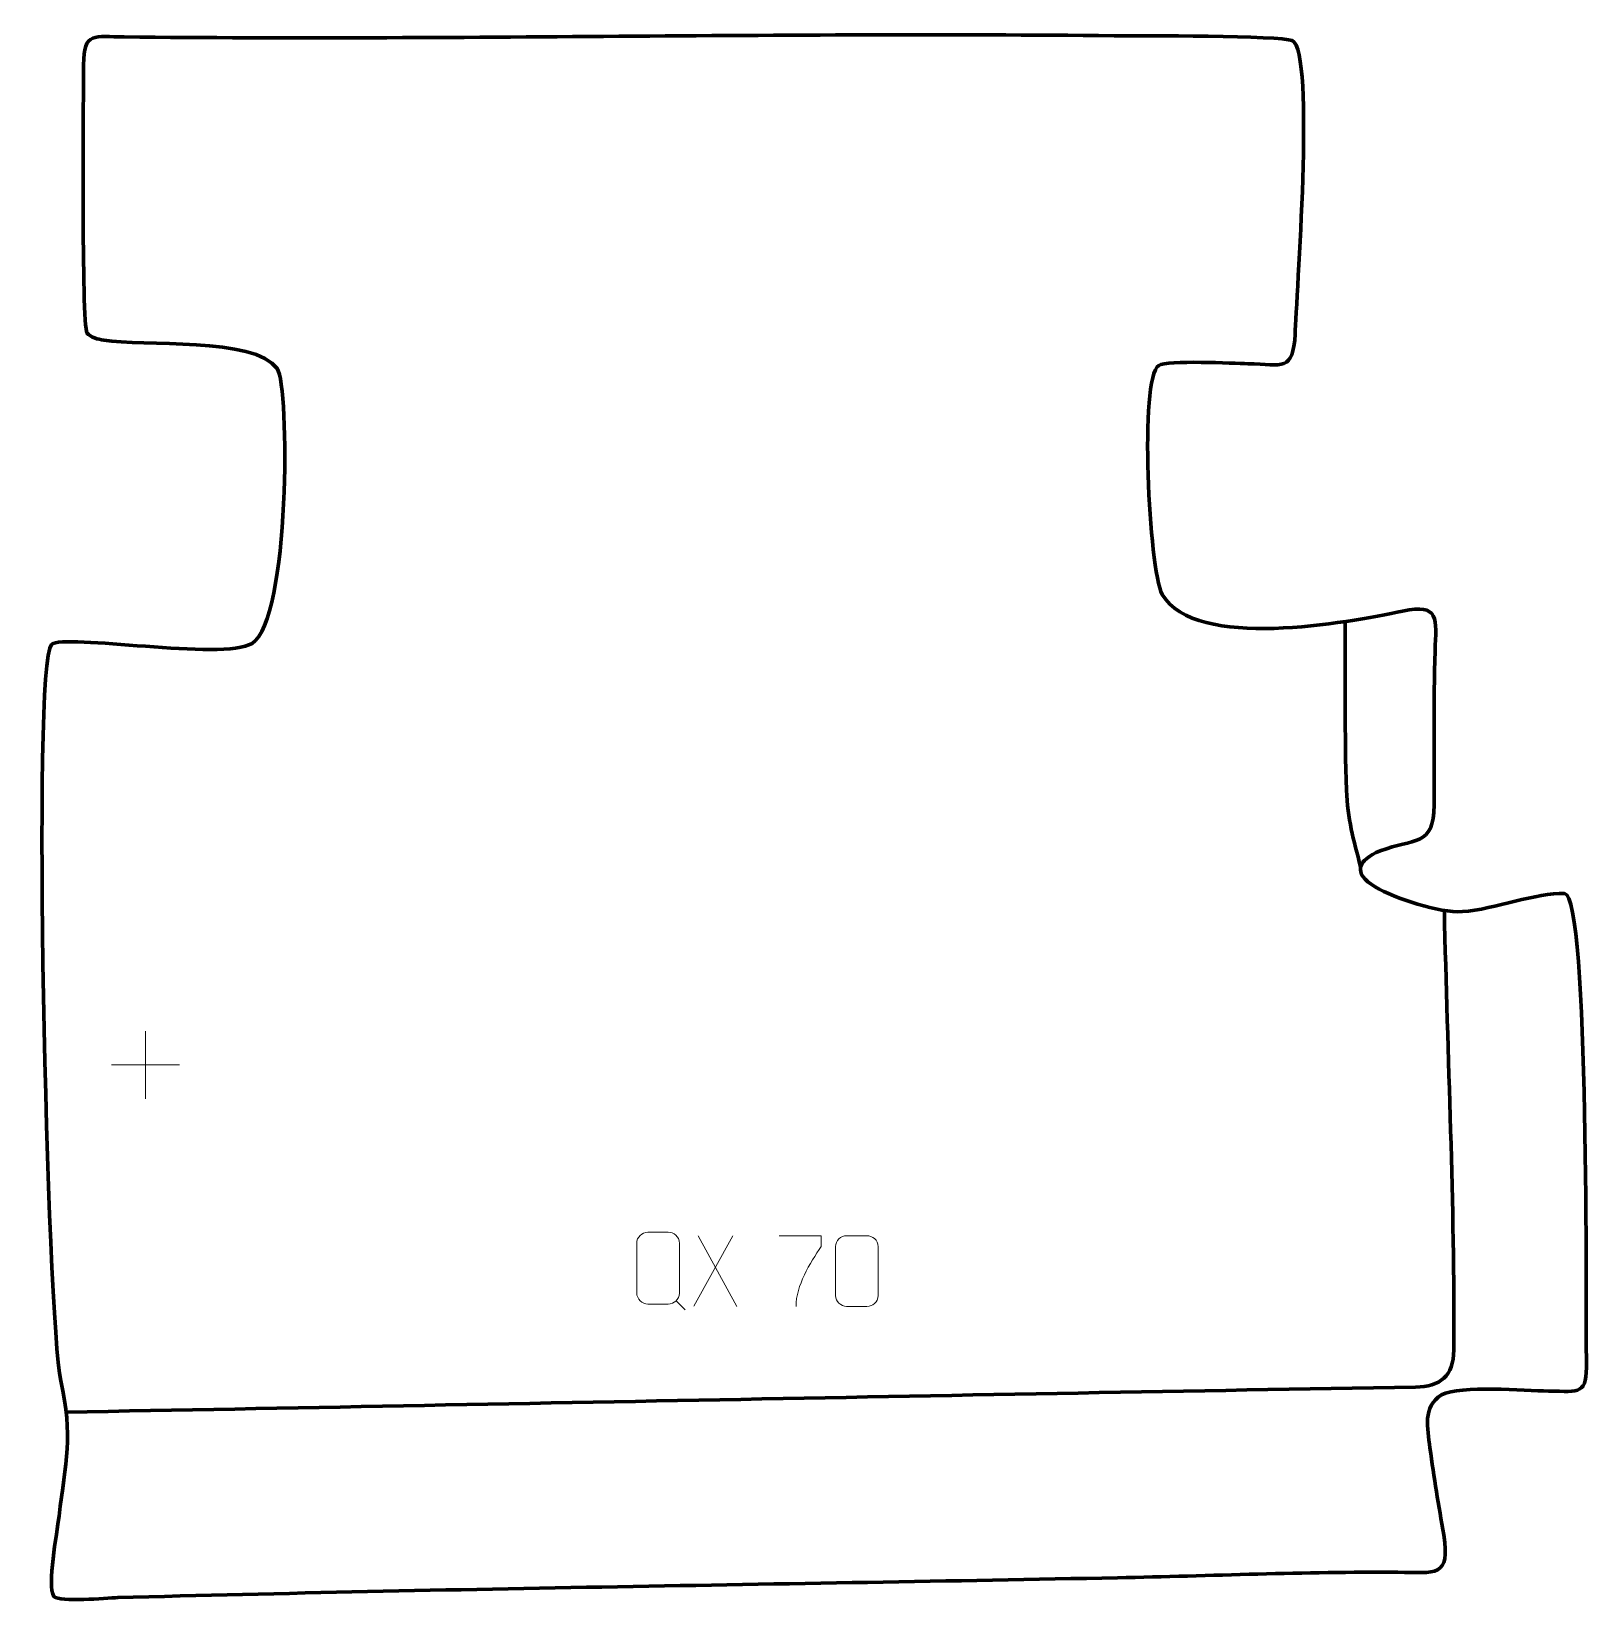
# Model space of a CAD drawing. Header units: millimetres. Extents: x -611 to -60, y 29 to 585.
import ezdxf

# ---------------------------------------------------------------- set-up
doc = ezdxf.new("R2010")
doc.units = ezdxf.units.MM
doc.header["$MEASUREMENT"] = 0
doc.layers.add('layer 2', color=7, linetype='Continuous')
doc.layers.add('layer 3', color=7, linetype='Continuous')

msp = doc.modelspace()

# ---------------------------------------------------------------- linework, layer by layer
at = {"layer": 'layer 2', "color": 142, "lineweight": 158}
for points, knots in [([(-146.4941, 375.9407), (-146.3231, 356.3741), (-146.7201, 335.7713), (-145.9875, 316.3468), (-145.9875, 316.3468), (-145.5982, 306.0242), (-143.506, 298.9367), (-140.9853, 289.1277)], [0, 0, 0, 0, 0.33333333, 0.33333333, 0.33333333, 0.33333333, 1, 1, 1, 1]), ([(-598.779, 96.3462), (-439.7223, 99.2884), (-280.6256, 102.5457), (-121.5714, 105.2223), (-121.5714, 105.2223), (-112.8835, 105.3685), (-108.1127, 109.0337), (-108.0451, 118.3377), (-108.0451, 118.3377), (-107.6733, 169.505), (-110.2916, 222.4236), (-111.3803, 273.7439)], [0, 0, 0, 0, 0.25, 0.25, 0.25, 0.25, 0.5, 0.5, 0.5, 0.5, 1, 1, 1, 1])]:
    msp.add_open_spline(points, degree=3, knots=knots, dxfattribs=at)
at = {"layer": 'layer 2', "color": 250, "lineweight": 9}
for points in [[(-570.7251, 231.1098), (-570.7251, 231.1098), (-570.7251, 207.1319), (-570.7251, 207.1319)], [(-582.714, 219.1208), (-582.714, 219.1208), (-558.7361, 219.1208), (-558.7361, 219.1208)], [(-363.015, 158.7163), (-363.015, 158.7163), (-376.7556, 133.8205), (-376.7556, 133.8205)], [(-375.301, 158.7163), (-375.301, 158.7163), (-361.5604, 133.7628), (-361.5604, 133.7628)], [(-383.0839, 135.6919), (-383.0839, 135.6919), (-379.8737, 132.485), (-379.8737, 132.485)]]:
    msp.add_open_spline(points, degree=3, dxfattribs=at)
for points, knots in [([(-393.014, 159.9933), (-390.6462, 159.9933), (-388.2782, 159.9933), (-385.9102, 159.9933), (-385.9102, 159.9933), (-383.9284, 160.0295), (-381.9011, 158.511), (-381.874, 156.0294), (-381.874, 156.0294), (-381.8743, 150.1788), (-381.8743, 144.3279), (-381.874, 138.4765), (-381.874, 138.4765), (-382.0162, 136.1112), (-383.7237, 134.6049), (-385.9102, 134.5939), (-385.9102, 134.5939), (-388.2842, 134.5944), (-390.658, 134.5944), (-393.0315, 134.5939), (-393.0315, 134.5939), (-394.9914, 134.4867), (-396.9992, 136.4052), (-396.9877, 138.4589), (-396.9877, 138.4589), (-396.9874, 144.3329), (-396.9874, 150.2067), (-396.9877, 156.0801), (-396.9877, 156.0801), (-396.9834, 158.2567), (-395.2052, 160.007), (-393.014, 159.9933)], [0, 0, 0, 0, 0.11111111, 0.11111111, 0.11111111, 0.11111111, 0.22222222, 0.22222222, 0.22222222, 0.22222222, 0.33333333, 0.33333333, 0.33333333, 0.33333333, 0.44444444, 0.44444444, 0.44444444, 0.44444444, 0.55555556, 0.55555556, 0.55555556, 0.55555556, 0.66666667, 0.66666667, 0.66666667, 0.66666667, 0.77777778, 0.77777778, 0.77777778, 0.77777778, 1, 1, 1, 1]), ([(-346.5661, 158.7188), (-346.5661, 158.7188), (-331.75, 158.7188), (-331.75, 158.7188), (-331.75, 158.7188), (-331.7503, 157.4692), (-331.7503, 156.2196), (-331.75, 154.9698), (-331.75, 154.9698), (-335.7444, 148.9727), (-340.6596, 141.1391), (-340.6596, 133.7603)], [0, 0, 0, 0, 0.25, 0.25, 0.25, 0.25, 0.5, 0.5, 0.5, 0.5, 1, 1, 1, 1]), ([(-322.7387, 158.7388), (-320.3726, 158.7388), (-318.0061, 158.7388), (-315.6396, 158.7388), (-315.6396, 158.7388), (-313.6591, 158.7744), (-311.6331, 157.2801), (-311.606, 154.838), (-311.606, 154.838), (-311.6064, 149.0806), (-311.6064, 143.3228), (-311.606, 137.5646), (-311.606, 137.5646), (-311.7481, 135.237), (-313.4545, 133.7547), (-315.6396, 133.7439), (-315.6396, 133.7439), (-318.012, 133.7443), (-320.3844, 133.7443), (-322.7564, 133.7439), (-322.7564, 133.7439), (-324.7149, 133.6383), (-326.7213, 135.5262), (-326.7099, 137.5472), (-326.7099, 137.5472), (-326.7095, 143.3278), (-326.7095, 149.1081), (-326.7099, 154.8879), (-326.7099, 154.8879), (-326.7056, 157.0299), (-324.9285, 158.7524), (-322.7387, 158.7388)], [0, 0, 0, 0, 0.11111111, 0.11111111, 0.11111111, 0.11111111, 0.22222222, 0.22222222, 0.22222222, 0.22222222, 0.33333333, 0.33333333, 0.33333333, 0.33333333, 0.44444444, 0.44444444, 0.44444444, 0.44444444, 0.55555556, 0.55555556, 0.55555556, 0.55555556, 0.66666667, 0.66666667, 0.66666667, 0.66666667, 0.77777778, 0.77777778, 0.77777778, 0.77777778, 1, 1, 1, 1])]:
    msp.add_open_spline(points, degree=3, knots=knots, dxfattribs=at)
at = {"layer": 'layer 3', "color": 242, "lineweight": 158}
msp.add_open_spline([(-164.1227, 477.5732), (-164.9961, 464.2691), (-168.2501, 466.7672), (-180.8658, 467.088), (-180.8658, 467.088), (-185.8849, 467.2156), (-209.4642, 468.4663), (-212.406, 466.5121), (-212.406, 466.5121), (-219.3099, 461.926), (-215.8782, 394.6694), (-211.1688, 385.4959), (-211.1688, 385.4959), (-199.1131, 365.4843), (-146.0243, 375.5135), (-126.1261, 379.6356), (-126.1261, 379.6356), (-112.9242, 382.3705), (-114.2301, 377.0873), (-114.6721, 365.4079), (-114.6721, 365.4079), (-115.2659, 347.2417), (-114.8116, 329.2218), (-114.9603, 311.0753), (-114.9603, 311.0753), (-115.0841, 295.9757), (-122.2548, 299.4043), (-134.0419, 294.8055), (-134.0419, 294.8055), (-142.0426, 291.684), (-143.9886, 286.8711), (-135.8464, 282.1046), (-135.8464, 282.1046), (-128.8157, 277.9887), (-113.1766, 272.7675), (-104.9746, 273.3423), (-104.9746, 273.3423), (-93.5715, 274.1415), (-78.6771, 280.2357), (-68.8693, 279.7138), (-68.8693, 279.7138), (-60.0233, 279.2431), (-61.4347, 128.8763), (-61.1488, 114.1352), (-61.1488, 114.1352), (-60.9233, 102.5046), (-63.1532, 103.633), (-74.5341, 103.8055), (-74.5341, 103.8055), (-83.1315, 103.9738), (-105.5403, 105.9474), (-112.3833, 102.4754), (-112.3833, 102.4754), (-119.1457, 98.1233), (-117.3614, 90.7517), (-116.4745, 83.7547), (-116.4745, 83.7547), (-115.1163, 73.2219), (-113.3368, 63.3496), (-111.6097, 52.9242), (-111.6097, 52.9242), (-109.1078, 37.822), (-114.5032, 39.6102), (-127.8324, 39.7417), (-127.8324, 39.7417), (-160.5642, 39.9622), (-194.1081, 38.4556), (-226.9446, 37.8013), (-226.9446, 37.8013), (-344.7641, 35.454), (-462.7734, 33.9978), (-580.539, 30.7562), (-580.539, 30.7562), (-584.7698, 30.6398), (-600.8542, 29.0144), (-603.1627, 31.183), (-603.1627, 31.183), (-605.5543, 35.0885), (-602.0339, 53.3666), (-601.2972, 59.566), (-601.2972, 59.566), (-598.889, 78.757), (-596.3334, 87.8068), (-600.6404, 107.4074), (-600.6404, 107.4074), (-605.5076, 129.5572), (-611.0578, 361.0231), (-603.9413, 367.7654), (-603.9413, 367.7654), (-599.5882, 371.8896), (-543.2364, 361.8918), (-533.0479, 368.2144), (-533.0479, 368.2144), (-519.5564, 376.5868), (-519.71, 459.0675), (-524.1418, 465.3569), (-524.1418, 465.3569), (-532.1531, 476.726), (-571.989, 473.1621), (-585.435, 475.4345), (-585.435, 475.4345), (-587.6184, 475.8035), (-589.9542, 476.2537), (-591.4119, 478.0226), (-591.4119, 478.0226), (-593.3853, 481.1573), (-592.6478, 564.0466), (-592.625, 572.8123), (-592.625, 572.8123), (-592.5943, 584.6027), (-588.8388, 582.7684), (-578.2094, 582.652), (-578.2094, 582.652), (-461.7458, 581.3758), (-344.9319, 584.3936), (-228.1656, 583.0715), (-228.1656, 583.0715), (-219.4334, 583.0209), (-169.1632, 583.1907), (-165.2058, 581.3622), (-165.2058, 581.3622), (-156.8578, 577.5053), (-163.8975, 489.6045), (-164.1227, 477.5732)], degree=3, knots=[0, 0, 0, 0, 0.03125, 0.03125, 0.03125, 0.03125, 0.0625, 0.0625, 0.0625, 0.0625, 0.09375, 0.09375, 0.09375, 0.09375, 0.125, 0.125, 0.125, 0.125, 0.15625, 0.15625, 0.15625, 0.15625, 0.1875, 0.1875, 0.1875, 0.1875, 0.21875, 0.21875, 0.21875, 0.21875, 0.25, 0.25, 0.25, 0.25, 0.28125, 0.28125, 0.28125, 0.28125, 0.3125, 0.3125, 0.3125, 0.3125, 0.34375, 0.34375, 0.34375, 0.34375, 0.375, 0.375, 0.375, 0.375, 0.40625, 0.40625, 0.40625, 0.40625, 0.4375, 0.4375, 0.4375, 0.4375, 0.46875, 0.46875, 0.46875, 0.46875, 0.5, 0.5, 0.5, 0.5, 0.53125, 0.53125, 0.53125, 0.53125, 0.5625, 0.5625, 0.5625, 0.5625, 0.59375, 0.59375, 0.59375, 0.59375, 0.625, 0.625, 0.625, 0.625, 0.65625, 0.65625, 0.65625, 0.65625, 0.6875, 0.6875, 0.6875, 0.6875, 0.71875, 0.71875, 0.71875, 0.71875, 0.75, 0.75, 0.75, 0.75, 0.78125, 0.78125, 0.78125, 0.78125, 0.8125, 0.8125, 0.8125, 0.8125, 0.84375, 0.84375, 0.84375, 0.84375, 0.875, 0.875, 0.875, 0.875, 0.90625, 0.90625, 0.90625, 0.90625, 0.9375, 0.9375, 0.9375, 0.9375, 1, 1, 1, 1], dxfattribs=at)

doc.saveas('drawing.dxf')
